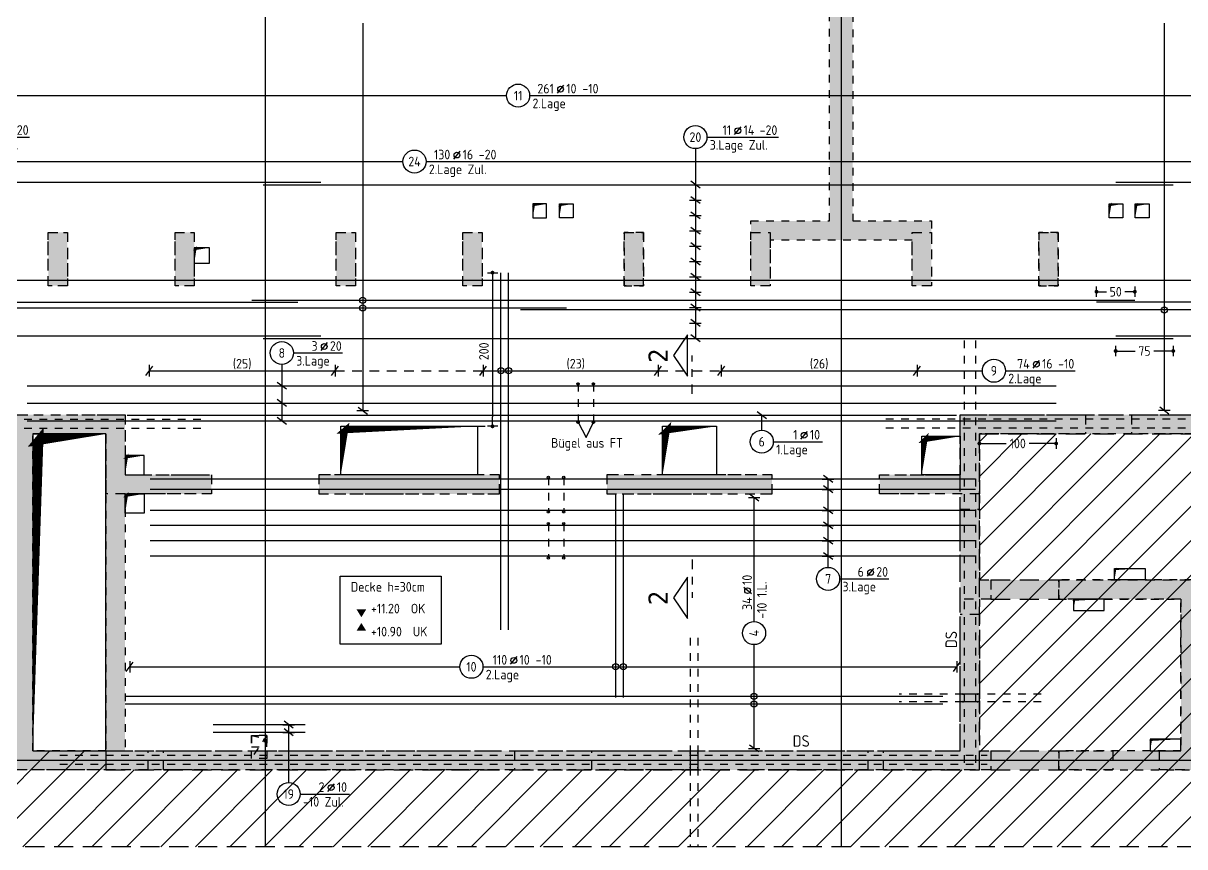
# Model space of a CAD drawing. Extents: x 0 to 101, y 0 to 43.
# Drawn here: x 18.82 to 33.94, y 10.77 to 21.5 of the extents above; entities that cross this region are included whole.
import ezdxf
from ezdxf.enums import TextEntityAlignment as Align

# ---------------------------------------------------------------- set-up
doc = ezdxf.new("R2010")
doc.units = 0
doc.header["$LTSCALE"] = 0.5
for name, pattern in [('AUSGEZOGEN', [1000.01, 1000, 0.01]), ('DASHED', [0.75, 0.5, -0.25]), ('DOT', [0.175, 0.05, -0.125]), ('HIDDEN2', [0.187, 0.125, -0.062]), ('PUNKT', [0.175, 0.05, -0.125]), ('STRICHLINIE', [0.75, 0.5, -0.25]), ('STRICHPUNKT2', [0.55, 0.25, -0.125, 0.05, -0.125]), ('VERDECKT', [0.375, 0.25, -0.125])]:
    doc.linetypes.add(name, pattern=pattern)
for name, color, linetype in [('2.OG', 7, 'Continuous'), ('ACHSEN', 7, 'Continuous'), ('BETON', 7, 'Continuous'), ('DD', 7, 'Continuous'), ('DRUEBER', 7, 'Continuous'), ('DS', 7, 'Continuous'), ('grau_dunkel', 7, 'Continuous'), ('grau_hell', 7, 'Continuous'), ('grau_mittel', 7, 'Continuous'), ('HILFE', 7, 'Continuous'), ('koten', 7, 'Continuous'), ('MASSE', 7, 'Continuous'), ('OBJEKT', 7, 'Continuous'), ('RND', 7, 'Continuous'), ('SCHATTEN', 7, 'Continuous'), ('SCHNITTE', 7, 'Continuous'), ('TEXT', 7, 'Continuous'), ('VERDECKT', 7, 'Continuous'), ('VERDECKT2', 7, 'Continuous')]:
    doc.layers.add(name, color=color, linetype=linetype)
doc.styles.add('helv', font='tahoma.ttf')
doc.styles.add('txt', font='isocp.shx')
doc.dimstyles.new('DOT_I', dxfattribs={"dimscale": 0.5, "dimtxt": 0.25, "dimasz": 0.25, "dimexe": 0.1, "dimexo": 0.3, "dimgap": 0.1, "dimtad": 1, "dimdec": 3, "dimzin": 3, "dimtxsty": 'txt', "dimblk": 'DOT', "dimblk1": 'DOT', "dimblk2": 'DOT', "dimsah": 1, "dimcen": 0.1, "dimse1": 1, "dimse2": 1, "dimazin": 0, "dimtfac": 1, "dimtdec": 4, "dimtix": 1, "dimtmove": 2, "dimatfit": 3, "dimfxl": 0, "dimtvp": 1, "dimtolj": 1, "dimtzin": 0, "dimarcsym": 0})

# ---------------------------------------------------------------- blocks, each defined once
blk = doc.blocks.new('okrd_o')
at = {"layer": 'koten', "color": 7, "linetype": 'Continuous'}
blk.add_solid([(-0.125, 0.202), (0.125, 0.202), (0, 0)], dxfattribs=at)
at = {"layer": 'koten', "style": 'txt'}
blk.add_attdef('OKRD', (0.25, 0.1), '', height=0.25, dxfattribs=at)
blk = doc.blocks.new('okrd_u')
at = {"layer": 'koten', "color": 7, "linetype": 'Continuous'}
blk.add_solid([(-0.125, -0.202), (0.125, -0.202), (0, 0)], dxfattribs=at)
at = {"layer": 'koten', "style": 'txt'}
blk.add_attdef('OKRD', (0.25, -0.35), '', height=0.25, dxfattribs=at)
blk = doc.blocks.new('lei_gre')
at = {"layer": 'RND', "color": 7, "linetype": 'Continuous'}
for p, q in [((-0.09, -0.12), (0.09, 0.12)), ((0, 0.15), (0, -0.15))]:
    blk.add_line(p, q, dxfattribs=at)
blk = doc.blocks.new('DOT')
at = {"layer": 'MASSE', "color": 7, "linetype": 'Continuous'}
for p, q in [((0, 0), (-1, 0)), ((0, 0.54), (0, -0.54))]:
    blk.add_line(p, q, dxfattribs=at)
at = {"layer": 'MASSE', "color": 7, "linetype": 'Continuous', "const_width": 0.2}
blk.add_lwpolyline([(-0.1, 0, 1), (0.1, 0, 1)], format="xyb", close=True, dxfattribs=at)
blk = doc.blocks.new('*D25')
at = {"layer": 'Defpoints', "color": 0, "linetype": 'AUSGEZOGEN', "transparency": 16777216}
for p in [(32.794, 18), (32.794, 18), (33.294, 18)]:
    blk.add_point(p, dxfattribs=at)
at = {"layer": 'MASSE', "color": 0, "linetype": 'AUSGEZOGEN', "lineweight": -2, "transparency": 16777216}
for p, q in [((32.919, 18), (32.925, 18)), ((33.169, 18), (33.163, 18))]:
    blk.add_line(p, q, dxfattribs=at)
at = {"layer": 'MASSE', "color": 0, "linetype": 'AUSGEZOGEN', "lineweight": -2, "transparency": 16777216, "xscale": 0.125, "yscale": 0.125, "zscale": 0.125, "rotation": 180}
blk.add_blockref('DOT', (32.794, 18), dxfattribs=at)
at = {"layer": 'MASSE', "color": 0, "linetype": 'AUSGEZOGEN', "lineweight": -2, "transparency": 16777216, "xscale": 0.125, "yscale": 0.125, "zscale": 0.125}
blk.add_blockref('DOT', (33.294, 18), dxfattribs=at)
at = {"layer": 'MASSE', "color": 0, "linetype": 'AUSGEZOGEN', "transparency": 16777216, "insert": (33.044, 18), "char_height": 0.125, "attachment_point": 5, "style": 'txt'}
blk.add_mtext('\\A1;50', dxfattribs=at)
blk = doc.blocks.new('RND_LEI')
at = {"layer": 'RND', "color": 7, "linetype": 'Continuous'}
blk.add_line((1.022, 0.066), (1.19, 0.27), dxfattribs=at)
for centre, radius in [((0, 0), 0.3), ((1.106, 0.168), 0.075)]:
    blk.add_circle(centre, radius, dxfattribs=at)
at = {"layer": 'RND', "color": 7, "linetype": 'Continuous', "style": 'txt'}
blk.add_attdef('ANZ', text='', height=0.25, dxfattribs=at).set_placement((0.931, 0.057), align=Align.RIGHT)
for tag, p in [('DUM', (1.253, 0.057)), ('ABSTD', (1.674, 0.057)), ('POSTXT', (0.374, -0.327))]:
    blk.add_attdef(tag, p, '', height=0.25, dxfattribs=at)
blk.add_attdef('POSL', text='', height=0.25, dxfattribs=at).set_placement((0, 0), align=Align.MIDDLE)
blk = doc.blocks.new('*D34')
at = {"layer": 'Defpoints', "color": 0, "linetype": 'AUSGEZOGEN', "transparency": 16777216}
for p in [(31.269, 16.024), (31.269, 16.024), (32.269, 16.024)]:
    blk.add_point(p, dxfattribs=at)
at = {"layer": 'MASSE', "color": 0, "linetype": 'AUSGEZOGEN', "lineweight": -2, "transparency": 16777216}
for p, q in [((31.394, 16.024), (31.619, 16.024)), ((32.144, 16.024), (31.919, 16.024))]:
    blk.add_line(p, q, dxfattribs=at)
at = {"layer": 'MASSE', "color": 0, "linetype": 'AUSGEZOGEN', "lineweight": -2, "transparency": 16777216, "xscale": 0.125, "yscale": 0.125, "zscale": 0.125, "rotation": 180}
blk.add_blockref('DOT', (31.269, 16.024), dxfattribs=at)
at = {"layer": 'MASSE', "color": 0, "linetype": 'AUSGEZOGEN', "lineweight": -2, "transparency": 16777216, "xscale": 0.125, "yscale": 0.125, "zscale": 0.125}
blk.add_blockref('DOT', (32.269, 16.024), dxfattribs=at)
at = {"layer": 'MASSE', "color": 0, "linetype": 'AUSGEZOGEN', "transparency": 16777216, "insert": (31.769, 16.024), "char_height": 0.125, "attachment_point": 5, "style": 'txt'}
blk.add_mtext('\\A1;100', dxfattribs=at)
blk = doc.blocks.new('*D36')
at = {"layer": 'Defpoints', "color": 0, "linetype": 'AUSGEZOGEN', "transparency": 16777216}
for p in [(24.929, 18.248), (24.929, 16.248), (24.929, 16.248)]:
    blk.add_point(p, dxfattribs=at)
at = {"layer": 'MASSE', "color": 0, "linetype": 'AUSGEZOGEN', "lineweight": -2, "transparency": 16777216}
blk.add_line((24.929, 18.123), (24.929, 16.373), dxfattribs=at)
at = {"layer": 'MASSE', "color": 0, "linetype": 'AUSGEZOGEN', "lineweight": -2, "transparency": 16777216, "xscale": 0.125, "yscale": 0.125, "zscale": 0.125}
for p, rotation in [((24.929, 18.248), 90), ((24.929, 16.248), 270)]:
    blk.add_blockref('DOT', p, dxfattribs=dict(at, rotation=rotation))
at = {"layer": 'MASSE', "color": 0, "linetype": 'AUSGEZOGEN', "transparency": 16777216, "insert": (24.817, 17.224), "char_height": 0.125, "attachment_point": 5, "rotation": 90, "style": 'txt'}
blk.add_mtext('\\A1;200', dxfattribs=at)
blk = doc.blocks.new('*D40')
at = {"layer": 'Defpoints', "color": 0, "linetype": 'AUSGEZOGEN', "transparency": 16777216}
for p in [(33.044, 17.228), (33.044, 17.228), (33.794, 17.228)]:
    blk.add_point(p, dxfattribs=at)
at = {"layer": 'MASSE', "color": 0, "linetype": 'AUSGEZOGEN', "lineweight": -2, "transparency": 16777216}
for p, q in [((33.169, 17.228), (33.298, 17.228)), ((33.669, 17.228), (33.54, 17.228))]:
    blk.add_line(p, q, dxfattribs=at)
at = {"layer": 'MASSE', "color": 0, "linetype": 'AUSGEZOGEN', "lineweight": -2, "transparency": 16777216, "xscale": 0.125, "yscale": 0.125, "zscale": 0.125, "rotation": 180}
blk.add_blockref('DOT', (33.044, 17.228), dxfattribs=at)
at = {"layer": 'MASSE', "color": 0, "linetype": 'AUSGEZOGEN', "lineweight": -2, "transparency": 16777216, "xscale": 0.125, "yscale": 0.125, "zscale": 0.125}
blk.add_blockref('DOT', (33.794, 17.228), dxfattribs=at)
at = {"layer": 'MASSE', "color": 0, "linetype": 'AUSGEZOGEN', "transparency": 16777216, "insert": (33.419, 17.228), "char_height": 0.125, "attachment_point": 5, "style": 'txt'}
blk.add_mtext('\\A1;75', dxfattribs=at)
blk = doc.blocks.new('SCHN-1')
at = {"layer": 'SCHNITTE', "color": 5, "linetype": 'Continuous'}
blk.add_lwpolyline([(0.54, 0.125), (0, 0.485), (-0.54, 0.125)], close=True, dxfattribs=at)
at = {"layer": 'SCHNITTE', "color": 6, "linetype": 'Continuous', "style": 'helv'}
blk.add_attdef('SCHN-1', text='', height=0.5, dxfattribs=at).set_placement((0, 0.635), align=Align.CENTER)

msp = doc.modelspace()

# ---------------------------------------------------------------- hatches: boundary and pattern name
at = {"layer": '2.OG'}
h = msp.add_hatch(dxfattribs=at)
h.set_pattern_fill('DOTS', scale=0.8, double=1)
h.set_pattern_definition([(0, (-74.21585, 116.179425), (0.025, 0.05), [0, -0.05])])
h.paths.add_polyline_path([(4.3941, 14.4678), (3.9441, 14.4678), (3.9441, 14.1678), (4.6041, 14.1678), (4.6041, 25.9729), (8.0941, 25.9729), (8.0941, 18.0229), (8.4941, 18.0229), (8.4941, 18.2729), (8.3441, 18.2729), (8.3441, 25.9729), (10.5941, 25.9729), (10.5941, 18.2729), (9.3791, 18.2729), (9.3791, 18.0229), (10.8441, 18.0229), (10.8441, 26.2729), (4.4441, 26.2729), (4.4441, 19.1979), (4.3941, 19.1979)])
h.paths.add_polyline_path([(36.8441, 26.2729), (36.8441, 18.0229), (38.3091, 18.0229), (38.3091, 18.2729), (37.0941, 18.2729), (37.0941, 25.9729), (39.3441, 25.9729), (39.3441, 18.2729), (39.1941, 18.2729), (39.1941, 18.0229), (39.5941, 18.0229), (39.5941, 25.9729), (43.0691, 25.9729), (43.0691, 20.9579), (43.3691, 20.9579), (43.3691, 26.2729)])
h.paths.add_polyline_path([(43.0691, 18.0229), (43.3691, 18.0229), (43.3691, 19.0879), (43.0691, 19.0879)])
h.paths.add_polyline_path([(34.3941, 18.7729), (34.1441, 18.7729), (34.1441, 18.0779), (34.3941, 18.0779)])
h.paths.add_polyline_path([(32.0441, 18.0779), (32.2941, 18.0779), (32.2941, 18.7729), (32.0441, 18.7729)])
h.paths.add_polyline_path([(30.3941, 18.6729), (30.3941, 18.0779), (30.6441, 18.0779), (30.6441, 18.9229), (29.6191, 18.9229), (29.6191, 24.8129), (29.3191, 24.8129), (29.3191, 18.9229), (28.2941, 18.9229), (28.2941, 18.0779), (28.5441, 18.0779), (28.5441, 18.6729)])
h.paths.add_polyline_path([(26.6441, 18.0779), (26.8941, 18.0779), (26.8941, 18.7729), (26.6441, 18.7729)])
h.paths.add_polyline_path([(24.7941, 18.7729), (24.5441, 18.7729), (24.5441, 18.0779), (24.7941, 18.0779)])
h.paths.add_polyline_path([(23.1441, 18.7729), (22.8941, 18.7729), (22.8941, 18.0779), (23.1441, 18.0779)])
h.paths.add_polyline_path([(21.0441, 18.7729), (20.7941, 18.7729), (20.7941, 18.0779), (21.0441, 18.0779)])
h.paths.add_polyline_path([(19.1441, 18.0779), (19.3941, 18.0779), (19.3941, 18.7729), (19.1441, 18.7729)])
h.paths.add_polyline_path([(17.2941, 18.7729), (17.0441, 18.7729), (17.0441, 18.0779), (17.2941, 18.0779)])
h.paths.add_polyline_path([(15.6441, 18.7729), (15.3941, 18.7729), (15.3941, 18.0779), (15.6441, 18.0779)])
h.paths.add_polyline_path([(13.5441, 18.7729), (13.2941, 18.7729), (13.2941, 18.0779), (13.5441, 18.0779)])
h.paths.add_polyline_path([(14.6191, 25.9729), (14.6191, 26.2729), (14.3191, 26.2729), (14.3191, 25.9729)])
h.paths.add_polyline_path([(22.1191, 26.2729), (21.8191, 26.2729), (21.8191, 25.9729), (22.1191, 25.9729)])
h.paths.add_polyline_path([(29.6191, 26.2729), (29.3191, 26.2729), (29.3191, 25.8229), (29.6191, 25.8229)])
h.paths.add_polyline_path([(43.0691, 11.7479), (43.3691, 11.7479), (43.3691, 12.0479), (43.0691, 12.0479)])
h.paths.add_polyline_path([(37.0941, 11.7729), (37.0941, 12.4829), (36.8441, 12.4829), (36.8441, 12.0229), (34.1441, 12.0229), (34.1441, 13.9979), (36.8441, 13.9979), (36.8441, 13.5329), (37.0941, 13.5329), (37.0941, 14.3976), (36.8441, 14.3976), (36.8441, 14.2479), (32.3041, 14.2479), (32.3041, 13.9979), (33.8941, 13.9979), (33.8941, 12.0229), (32.3041, 12.0229), (32.3041, 11.7729)], flags=17)
h.paths.add_polyline_path([(20.1441, 12.0229), (20.1441, 15.3679), (21.2691, 15.3679), (21.2691, 15.6179), (20.1441, 15.6179), (20.1441, 16.3979), (17.3791, 16.3979), (17.3791, 16.1479), (17.5291, 16.1479), (17.5291, 14.9579), (14.6791, 14.9579), (14.6791, 16.1479), (16.4941, 16.1479), (16.4941, 16.3979), (8.0941, 16.3979), (8.0941, 11.7729), (8.4941, 11.7729), (8.4941, 12.0229), (8.3441, 12.0229), (8.3441, 16.1479), (14.4291, 16.1479), (14.4291, 12.0229), (14.2791, 12.0229), (14.2791, 11.7729), (14.8291, 11.7729), (14.8291, 12.0229), (14.6791, 12.0229), (14.6791, 14.7079), (17.5291, 14.7079), (17.5291, 12.0229), (15.8391, 12.0229), (15.8391, 11.7729), (31.4191, 11.7729), (31.4191, 12.0229), (31.2691, 12.0229), (31.2691, 13.9979), (31.4191, 13.9979), (31.4191, 14.2479), (31.2691, 14.2479), (31.2691, 16.1479), (36.8441, 16.1479), (36.8441, 15.2826), (37.0941, 15.2826), (37.0941, 16.3979), (31.0191, 16.3979), (31.0191, 15.6179), (29.9691, 15.6179), (29.9691, 15.3679), (31.0191, 15.3679), (31.0191, 12.0229)])
h.paths.add_polyline_path([(19.8941, 16.1479), (18.9441, 16.1479), (18.9441, 12.0229), (19.8941, 12.0229)], flags=16)
h.paths.add_polyline_path([(17.7791, 12.0229), (18.6941, 12.0229), (18.6941, 16.1479), (17.7791, 16.1479)], flags=16)
h.paths.add_polyline_path([(9.5041, 12.0229), (9.5041, 11.7729), (13.2691, 11.7729), (13.2691, 12.0229)], flags=17)
h.paths.add_polyline_path([(22.6691, 15.6179), (22.6691, 15.3679), (25.0191, 15.3679), (25.0191, 15.6179)], flags=17)
h.paths.add_polyline_path([(28.5691, 15.3679), (28.5691, 15.6179), (26.4191, 15.6179), (26.4191, 15.3679)], flags=17)
h.paths.add_polyline_path([(4.3941, 10.7729), (4.6041, 10.7729), (4.6041, 12.1178), (3.9441, 12.1178), (3.9441, 11.8178), (4.3941, 11.8178)])
at = {"layer": 'grau_hell', "linetype": 'AUSGEZOGEN'}
h = msp.add_hatch(dxfattribs=at)
h.set_pattern_fill('ANSI31', color=9, scale=0.1, style=0, double=1)
h.set_pattern_definition([(45, (-0.08538, 28.69272), (-0.2245064, 0.2245064), [])])
h.paths.add_polyline_path([(31.2691, 11.7729), (19.8941, 11.7729), (19.8941, 12.0229), (17.7791, 12.0229), (17.7791, 16.1479), (17.3791, 16.1479), (17.3791, 16.3979), (16.4941, 16.3979), (16.4941, 16.1479), (10.8441, 16.1479), (10.8441, 18.0229), (9.3791, 18.0229), (9.3791, 18.2729), (8.4941, 18.2729), (8.4941, 18.0229), (8.0941, 18.0229), (8.0941, 20.7829), (6.6441, 20.7829), (6.6441, 20.6429), (6.1191, 20.6429), (6.1191, 20.7829), (4.4441, 20.7829), (4.4441, 19.1979), (4.3941, 19.1979), (4.3941, 14.4679), (3.9391, 14.4679), (3.9391, 11.8179), (4.3941, 11.8179), (4.3941, 10.7729), (43.3691, 10.7729), (43.3691, 21.6429), (41.6191, 21.6429), (41.0441, 21.6429), (41.0441, 21.7829), (39.5941, 21.7829), (39.5941, 18.0229), (39.1941, 18.0229), (39.1941, 18.2729), (38.3091, 18.2729), (38.3091, 18.0229), (36.844, 18.0229), (36.844, 16.1479), (31.2691, 16.1479)])
at = {"layer": 'grau_hell'}
for points in [[(33.2491, 16.1479), (33.2491, 16.3979), (32.6491, 16.3979), (32.6491, 16.1479)], [(31.2691, 15.1685), (31.2691, 15.3679), (31.0191, 15.3679), (31.0191, 15.1685)], [(31.0191, 13.7979), (31.2691, 13.7979), (31.2691, 13.9979), (31.0191, 13.9979)]]:
    msp.add_hatch(color=9, dxfattribs=at).paths.add_polyline_path(points)
h = msp.add_hatch(color=9, dxfattribs=at)
h.paths.add_polyline_path([(20.4441, 11.8979), (20.6441, 11.8979), (20.6441, 12.0229), (20.4441, 12.0229)])
h.paths.add_polyline_path([(20.4441, 11.7729), (20.6441, 11.7729), (20.6441, 11.8979), (20.4441, 11.8979)])
h = msp.add_hatch(color=9, dxfattribs=at)
h.paths.add_polyline_path([(29.8191, 12.0229), (29.8191, 11.8979), (30.0191, 11.8979), (30.0191, 12.0229)])
h.paths.add_polyline_path([(30.0191, 11.7729), (30.0191, 11.8979), (29.8191, 11.8979), (29.8191, 11.7729)])
h = msp.add_hatch(color=9, dxfattribs=at)
h.paths.add_polyline_path([(33.6091, 11.8979), (33.6091, 12.0229), (33.4941, 12.0229), (33.0091, 12.0229), (33.0091, 11.8979)])
h.paths.add_polyline_path([(33.0091, 11.8979), (33.0091, 11.7729), (33.6091, 11.7729), (33.6091, 11.8979)])
at = {"layer": 'grau_mittel'}
h = msp.add_hatch(color=61, dxfattribs=at)
h.paths.add_polyline_path([(4.4441, 26.2729), (4.4441, 20.7829), (4.6041, 20.7829), (4.6041, 25.9729), (8.0941, 25.9729), (8.0941, 21.1079), (8.0941, 18.0229), (8.4941, 18.0229), (8.4941, 18.2729), (8.3441, 18.2729), (8.3441, 25.9729), (8.5441, 25.9729), (10.5941, 25.9729), (10.5941, 18.2729), (9.9291, 18.2729), (9.9291, 18.0229), (10.8441, 18.0229), (10.8441, 26.2729)])
h.paths.add_polyline_path([(8.0941, 18.0229), (8.0941, 18.2729), (4.6691, 18.2729), (4.6691, 18.0229)], flags=17)
h.paths.add_polyline_path([(9.3791, 18.0229), (9.3791, 18.2729), (8.4941, 18.2729), (8.4941, 18.0229)], flags=17)
h.paths.add_polyline_path([(9.7291, 18.0229), (9.7291, 18.2729), (9.3791, 18.2729), (9.3791, 18.0229)], flags=17)
h.paths.add_polyline_path([(10.5941, 16.3979), (10.8441, 16.3979), (10.8441, 18.0229), (10.5941, 18.0229)])
h.paths.add_polyline_path([(8.0941, 16.3979), (8.0941, 11.7729), (8.4941, 11.7729), (8.4941, 12.0229), (8.3441, 12.0229), (8.3441, 16.1479), (14.4291, 16.1479), (14.4291, 15.6529), (14.6791, 15.6529), (14.6791, 16.1479), (14.8291, 16.1479), (15.7391, 16.1479), (15.7391, 16.3979)])
h.paths.add_polyline_path([(4.3941, 14.4679), (4.3191, 14.4679), (3.9391, 14.4679), (3.9391, 14.1679), (4.6041, 14.1679), (4.6041, 20.7829), (4.4441, 20.7829), (4.4441, 19.1979), (4.3941, 19.1979)])
h.paths.add_polyline_path([(4.3191, 12.1179), (4.6041, 12.1179), (4.6691, 12.1179), (4.6691, 14.1678), (4.6041, 14.1678), (4.3191, 14.1679)])
h.paths.add_polyline_path([(43.3691, 12.0479), (43.0691, 12.0479), (43.0691, 11.7479), (43.3691, 11.7479)])
h.paths.add_polyline_path([(43.3691, 18.0229), (43.0691, 18.0229), (43.0691, 12.0479), (43.3691, 12.0479)])
h.paths.add_polyline_path([(43.0691, 18.7729), (43.0691, 18.0229), (43.3691, 18.0229), (43.3691, 18.7729)], flags=17)
h.paths.add_polyline_path([(43.0691, 18.7729), (43.3691, 18.7729), (43.3691, 21.2729), (43.0691, 21.2729)], flags=17)
h.paths.add_polyline_path([(43.0691, 21.2729), (43.3691, 21.2729), (43.3691, 21.6429), (43.0691, 21.6429)])
h.paths.add_polyline_path([(43.0691, 21.6429), (43.3691, 21.6429), (43.3691, 26.2729), (36.8441, 26.2729), (36.8441, 18.0229), (37.9091, 18.0229), (37.9091, 18.2729), (37.0941, 18.2729), (37.0941, 25.9729), (39.3441, 25.9729), (39.3441, 18.2729), (39.1941, 18.2729), (39.1941, 18.0229), (39.5941, 18.0229), (39.5941, 25.9729), (43.0691, 25.9729)])
h.paths.add_polyline_path([(38.1091, 18.2729), (38.1091, 18.0229), (39.1941, 18.0229), (39.1941, 18.2729)], flags=17)
h.paths.add_polyline_path([(39.5941, 18.2729), (39.5941, 18.0229), (43.0691, 18.0229), (43.0691, 18.2729)], flags=17)
h.paths.add_polyline_path([(36.8441, 16.9479), (37.0941, 16.9479), (37.0941, 18.0229), (36.8441, 18.0229)])
h.paths.add_polyline_path([(36.8441, 25.9729), (36.8441, 26.2729), (29.6191, 26.2729), (29.6191, 25.9729)])
h.paths.add_polyline_path([(29.6191, 26.2729), (29.3191, 26.2729), (29.3191, 25.9729), (29.6191, 25.9729)])
h.paths.add_polyline_path([(29.3191, 25.9729), (29.3191, 26.2729), (22.1191, 26.2729), (22.1191, 25.9729)])
h.paths.add_polyline_path([(21.8191, 25.9729), (22.1191, 25.9729), (22.1191, 26.2729), (21.8191, 26.2729)])
h.paths.add_polyline_path([(21.8191, 25.9729), (21.8191, 26.2729), (14.6191, 26.2729), (14.6191, 25.9729)])
h.paths.add_polyline_path([(14.3191, 25.9729), (14.6191, 25.9729), (14.6191, 26.2729), (14.3191, 26.2729)])
h.paths.add_polyline_path([(10.8441, 26.2729), (10.8441, 25.9729), (14.3191, 25.9729), (14.3191, 26.2729)])
h.paths.add_polyline_path([(16.1391, 16.3979), (16.1391, 16.1479), (16.4941, 16.1479), (16.4941, 16.3979)])
h.paths.add_polyline_path([(16.4941, 16.3979), (16.4941, 16.1479), (17.3791, 16.1479), (17.3791, 16.3979)])
h.paths.add_polyline_path([(18.6941, 16.1479), (18.6941, 12.0229), (17.7791, 12.0229), (16.3641, 12.0229), (16.3641, 11.7729), (20.4441, 11.7729), (20.4441, 12.0229), (18.9441, 12.0229), (18.9441, 16.1479), (19.8941, 16.1479), (19.8941, 15.3679), (21.2691, 15.3679), (21.2691, 15.6179), (20.1441, 15.6179), (20.1441, 15.8679), (20.1441, 16.3979), (17.3791, 16.3979), (17.3791, 16.1479)])
h.paths.add_polyline_path([(15.9641, 11.7729), (16.1641, 11.7729), (16.1641, 12.0229), (15.9641, 12.0229)])
h.paths.add_polyline_path([(14.8291, 12.0229), (14.8291, 11.7729), (15.9641, 11.7729), (15.9641, 12.0229)], flags=17)
h.paths.add_polyline_path([(14.8291, 11.7729), (14.8291, 12.0229), (14.6791, 12.0229), (14.6791, 14.4579), (14.6791, 14.7079), (14.9291, 14.7079), (16.0391, 14.7079), (16.0391, 14.9579), (14.6791, 14.9579), (14.6791, 15.1079), (14.6791, 15.5029), (14.4291, 15.5029), (14.4291, 12.0229), (14.2791, 12.0229), (14.2791, 11.7729)])
h.paths.add_polyline_path([(17.7791, 14.7079), (17.7791, 14.9579), (16.2391, 14.9579), (16.2391, 14.7079)])
h.paths.add_polyline_path([(13.2691, 12.0229), (13.2691, 11.7729), (14.2791, 11.7729), (14.2791, 12.0229)])
h.paths.add_polyline_path([(13.0691, 11.7729), (13.2691, 11.7729), (13.2691, 12.0229), (13.0691, 12.0229)], flags=16)
h.paths.add_polyline_path([(12.8691, 11.7729), (12.8691, 12.0229), (9.9041, 12.0229), (9.9041, 11.7729)], flags=16)
h.paths.add_polyline_path([(9.5041, 11.7729), (9.7041, 11.7729), (9.7041, 12.0229), (9.5041, 12.0229)], flags=16)
h.paths.add_polyline_path([(8.4941, 12.0229), (8.4941, 11.7729), (9.5041, 11.7729), (9.5041, 12.0229)], flags=16)
h.paths.add_polyline_path([(25.2141, 11.7729), (25.2141, 12.0229), (20.6441, 12.0229), (20.6441, 11.7729)])
h.paths.add_polyline_path([(26.2241, 11.7729), (26.2241, 12.0229), (25.2141, 12.0229), (25.2141, 11.7729)])
h.paths.add_polyline_path([(26.2241, 12.0229), (26.2241, 11.7729), (29.8191, 11.7729), (29.8191, 12.0229)])
h.paths.add_polyline_path([(31.4191, 11.7729), (31.4191, 12.0229), (31.2691, 12.0229), (31.2691, 13.7979), (31.0191, 13.7979), (31.0191, 12.0229), (30.0191, 12.0229), (30.0191, 11.7729)])
h.paths.add_polyline_path([(32.3041, 11.7729), (32.3041, 12.0229), (31.4191, 12.0229), (31.4191, 11.7729)])
h.paths.add_polyline_path([(33.0091, 11.7729), (33.0091, 12.0229), (32.3041, 12.0229), (32.3041, 11.7729)])
h.paths.add_polyline_path([(34.1441, 12.0229), (34.1441, 13.9979), (36.8441, 13.9979), (36.8441, 13.5329), (37.0941, 13.5329), (37.0941, 13.7829), (37.0141, 13.7829), (37.0141, 13.9329), (37.0941, 13.9329), (37.0941, 14.3976), (36.8441, 14.3976), (36.8441, 14.2479), (32.3041, 14.2479), (32.3041, 13.9979), (33.8941, 13.9979), (33.8941, 12.0229), (33.6091, 12.0229), (33.6091, 11.7729), (37.0941, 11.7729), (37.0941, 13.5329), (36.8441, 13.5329), (36.8441, 12.0229)])
h.paths.add_polyline_path([(37.0941, 15.2826), (36.8441, 15.2826), (36.8441, 14.3976), (37.0941, 14.3976)])
h.paths.add_polyline_path([(37.0941, 15.5479), (36.8441, 15.5479), (36.8441, 15.2826), (37.0941, 15.2826)])
h.paths.add_polyline_path([(36.5441, 16.3979), (36.5441, 16.1479), (37.0941, 16.1479), (37.0941, 16.3979)])
h.paths.add_polyline_path([(33.2491, 16.3979), (33.2491, 16.1479), (35.9441, 16.1479), (35.9441, 16.3979)])
h.paths.add_polyline_path([(32.6491, 16.1479), (32.6491, 16.3979), (31.0191, 16.3979), (31.0191, 15.6179), (30.5191, 15.6179), (29.9691, 15.6179), (29.9691, 15.3679), (31.2691, 15.3679), (31.2691, 16.1479)])
h.paths.add_polyline_path([(31.0191, 13.9979), (31.4191, 13.9979), (31.4191, 14.2479), (31.2691, 14.2479), (31.2691, 15.1685), (31.0191, 15.1685)])
h.paths.add_polyline_path([(32.3041, 13.9979), (32.3041, 14.2479), (31.4191, 14.2479), (31.4191, 13.9979)])
h.paths.add_polyline_path([(28.5691, 15.3679), (28.5691, 15.6179), (26.4191, 15.6179), (26.4191, 15.3679)])
h.paths.add_polyline_path([(22.6691, 15.6179), (22.6691, 15.3679), (25.0191, 15.3679), (25.0191, 15.6179)])
h.paths.add_polyline_path([(13.5441, 18.7729), (13.2941, 18.7729), (13.2941, 18.0779), (13.5441, 18.0779)])
h.paths.add_polyline_path([(15.3941, 18.0779), (15.6441, 18.0779), (15.6441, 18.7729), (15.3941, 18.7729)])
h.paths.add_polyline_path([(17.2941, 18.7729), (17.0441, 18.7729), (17.0441, 18.0779), (17.2941, 18.0779)])
h.paths.add_polyline_path([(19.3941, 18.7729), (19.1441, 18.7729), (19.1441, 18.0779), (19.3941, 18.0779)])
h.paths.add_polyline_path([(20.7941, 18.0779), (21.0441, 18.0779), (21.0441, 18.7729), (20.7941, 18.7729)])
h.paths.add_polyline_path([(23.1441, 18.7729), (22.8941, 18.7729), (22.8941, 18.0779), (23.1441, 18.0779)])
h.paths.add_polyline_path([(24.5441, 18.0779), (24.7941, 18.0779), (24.7941, 18.7729), (24.5441, 18.7729)])
h.paths.add_polyline_path([(26.8941, 18.7729), (26.6441, 18.7729), (26.6441, 18.0779), (26.8941, 18.0779)])
h.paths.add_polyline_path([(28.5441, 18.7729), (28.2941, 18.7729), (28.2941, 18.0779), (28.5441, 18.0779)])
h.paths.add_polyline_path([(30.6441, 18.7729), (30.3941, 18.7729), (30.3941, 18.0779), (30.6441, 18.0779)])
h.paths.add_polyline_path([(32.2941, 18.7729), (32.0441, 18.7729), (32.0441, 18.0779), (32.2941, 18.0779)])
h.paths.add_polyline_path([(34.1441, 18.0779), (34.3941, 18.0779), (34.3941, 18.7729), (34.1441, 18.7729)])
h.paths.add_polyline_path([(43.0691, 10.7729), (43.3691, 10.7729), (43.3691, 11.7479), (43.0691, 11.7479)])
h.paths.add_polyline_path([(4.3941, 10.7729), (4.6041, 10.7729), (4.6041, 12.1179), (3.9391, 12.1179), (3.9391, 11.8179), (4.3191, 11.8178), (4.3941, 11.8179)])

# ---------------------------------------------------------------- linework, layer by layer
at = {"layer": '2.OG', "color": 7, "linetype": 'PUNKT', "lineweight": -2}
for p, q in [((29.3191, 18.9229), (29.3191, 24.8129)), ((29.6191, 24.8129), (29.6191, 18.9229)), ((28.2941, 18.0779), (28.2941, 18.9229)), ((28.2941, 18.9229), (29.3191, 18.9229)), ((29.6191, 18.9229), (30.6441, 18.9229)), ((30.6441, 18.9229), (30.6441, 18.0779)), ((30.3941, 18.6729), (28.5441, 18.6729)), ((28.5441, 18.6729), (28.5441, 18.0779)), ((30.3941, 18.0779), (30.3941, 18.6729)), ((28.5441, 18.0779), (28.2941, 18.0779)), ((30.6441, 18.0779), (30.3941, 18.0779)), ((17.3791, 16.3979), (20.1441, 16.3979)), ((20.1441, 16.3979), (20.1441, 15.6179)), ((31.0191, 15.6179), (31.0191, 16.3979)), ((31.0191, 16.3979), (37.0941, 16.3979)), ((18.9441, 16.1479), (19.8941, 16.1479)), ((18.9441, 12.0229), (18.9441, 16.1479)), ((19.8941, 16.1479), (19.8941, 12.0229)), ((36.8441, 16.1479), (31.2691, 16.1479)), ((31.2691, 16.1479), (31.2691, 14.2479)), ((20.1441, 15.6179), (21.2691, 15.6179)), ((21.2691, 15.6179), (21.2691, 15.3679)), ((29.9691, 15.6179), (31.0191, 15.6179)), ((29.9691, 15.3679), (29.9691, 15.6179)), ((21.2691, 15.3679), (20.1441, 15.3679)), ((20.1441, 15.3679), (20.1441, 12.0229)), ((31.0191, 15.3679), (29.9691, 15.3679)), ((31.0191, 12.0229), (31.0191, 15.3679)), ((31.2691, 14.2479), (31.4191, 14.2479)), ((31.4191, 14.2479), (31.4191, 13.9979)), ((32.3041, 14.2479), (32.3041, 13.9979)), ((36.8441, 14.2479), (32.3041, 14.2479)), ((31.4191, 13.9979), (31.2691, 13.9979)), ((31.2691, 13.9979), (31.2691, 12.0229)), ((32.3041, 13.9979), (33.8941, 13.9979)), ((33.8941, 13.9979), (33.8941, 12.0229)), ((19.8941, 12.0229), (18.9441, 12.0229)), ((20.1441, 12.0229), (31.0191, 12.0229)), ((31.2691, 12.0229), (31.4191, 12.0229)), ((31.4191, 12.0229), (31.4191, 11.7729)), ((33.8941, 12.0229), (32.3041, 12.0229)), ((32.3041, 12.0229), (32.3041, 11.7729)), ((31.4191, 11.7729), (15.8391, 11.7729)), ((32.3041, 11.7729), (37.0941, 11.7729))]:
    msp.add_line(p, q, dxfattribs=at)
for points in [[(19.3941, 18.0779), (19.1441, 18.0779), (19.1441, 18.7729), (19.3941, 18.7729)], [(20.7941, 18.7729), (21.0441, 18.7729), (21.0441, 18.0779), (20.7941, 18.0779)], [(23.1441, 18.0779), (22.8941, 18.0779), (22.8941, 18.7729), (23.1441, 18.7729)], [(24.7941, 18.0779), (24.5441, 18.0779), (24.5441, 18.7729), (24.7941, 18.7729)], [(26.8941, 18.7729), (26.6441, 18.7729), (26.6441, 18.0779), (26.8941, 18.0779)], [(32.0441, 18.0779), (32.2941, 18.0779), (32.2941, 18.7729), (32.0441, 18.7729)], [(22.6691, 15.3679), (25.0191, 15.3679), (25.0191, 15.6179), (22.6691, 15.6179)], [(26.4191, 15.3679), (28.5691, 15.3679), (28.5691, 15.6179), (26.4191, 15.6179)]]:
    msp.add_lwpolyline(points, close=True, dxfattribs=at)
at = {"layer": 'ACHSEN', "color": 140, "linetype": 'AUSGEZOGEN'}
for p, q in [((21.9691, 27.7729), (21.9691, 10.7729)), ((29.4691, 27.7729), (29.4691, 10.7729)), ((43.3691, 18.1479), (2.1691, 18.1479)), ((43.3691, 11.8979), (2.1691, 11.8979))]:
    msp.add_line(p, q, dxfattribs=at)
at = {"layer": 'BETON', "color": 6, "linetype": 'AUSGEZOGEN'}
for points in [[(25.6341, 19.1429), (25.4541, 19.1429), (25.4541, 18.9629), (25.6341, 18.9629)], [(25.7991, 19.1429), (25.9791, 19.1429), (25.9791, 18.9629), (25.7991, 18.9629)], [(32.9591, 19.1429), (33.1391, 19.1429), (33.1391, 18.9629), (32.9591, 18.9629)], [(33.2991, 19.1429), (33.4791, 19.1429), (33.4791, 18.9629), (33.2991, 18.9629)], [(21.0441, 18.3729), (21.2441, 18.3729), (21.2441, 18.5729), (21.0441, 18.5729)], [(22.9541, 16.2479), (24.7341, 16.2479), (24.7341, 15.6179), (22.9541, 15.6179)], [(27.1441, 16.2479), (27.8441, 16.2479), (27.8441, 15.6179), (27.1441, 15.6179)], [(18.9441, 12.0229), (19.8941, 12.0229), (19.8941, 16.1479), (18.9441, 16.1479)], [(30.5191, 16.1179), (31.0191, 16.1179), (31.0191, 15.6179), (30.5191, 15.6179)], [(20.3941, 15.8679), (20.1441, 15.8679), (20.1441, 15.6179), (20.3941, 15.6179)], [(20.3941, 15.1179), (20.1441, 15.1179), (20.1441, 15.3679), (20.3941, 15.3679)], [(33.0291, 14.3979), (33.429, 14.3979), (33.429, 14.2479), (33.0291, 14.2479)], [(32.4941, 13.8479), (32.8941, 13.8479), (32.8941, 13.9979), (32.4941, 13.9979)], [(33.4941, 12.0229), (33.8941, 12.0229), (33.8941, 12.1729), (33.4941, 12.1729)]]:
    msp.add_lwpolyline(points, close=True, dxfattribs=at)
at = {"layer": 'DD', "color": 7, "linetype": 'HIDDEN2'}
for p, q in [((21.7891, 12.2229), (21.9458, 12.1828)), ((21.9458, 12.1828), (21.9891, 12.0729))]:
    msp.add_line(p, q, dxfattribs=at)
msp.add_lwpolyline([(21.7891, 12.0729), (21.9891, 12.0729), (21.9891, 12.2229), (21.7891, 12.2229)], close=True, dxfattribs=at)
at = {"layer": 'DRUEBER', "color": 7, "linetype": 'PUNKT'}
msp.add_line((21.9891, 12.2229), (21.7891, 11.9229), dxfattribs=at)
msp.add_lwpolyline([(21.7891, 12.2229), (21.9891, 12.2229), (21.9891, 11.9229), (21.7891, 11.9229)], close=True, dxfattribs=at)
at = {"layer": 'DS', "color": 1, "linetype": 'DASHED'}
for p, q in [((31.0191, 16.1179), (31.0191, 16.3979)), ((31.0191, 16.3979), (36.8441, 16.3979)), ((31.2691, 11.7729), (31.2691, 16.1479)), ((31.2691, 16.1479), (36.8441, 16.1479)), ((31.0191, 12.0229), (31.0191, 15.6179)), ((19.8941, 12.0229), (31.0191, 12.0229)), ((19.8941, 12.0229), (19.8941, 11.7729)), ((19.8941, 11.7729), (31.2691, 11.7729))]:
    msp.add_line(p, q, dxfattribs=at)
at = {"layer": 'grau_dunkel', "color": 21}
msp.add_lwpolyline([(18.9441, 12.0229, 0, 0.1388, 0), (19.0135, 16.1467, 0, 0, 0), (18.9504, 16.0707, 0.1549, 0, 0), (19.8941, 16.1479, 0, 0, 0)], format="xyseb", dxfattribs=at)
at = {"layer": 'HILFE', "color": 102, "linetype": 'DOT'}
msp.add_line((24.7341, 16.2479), (24.9294, 16.2479), dxfattribs=at)
at = {"layer": 'HILFE', "color": 102, "linetype": 'AUSGEZOGEN'}
for p, q in [((26.0425, 16.2999), (26.1465, 16.1031)), ((26.1465, 16.1031), (26.2425, 16.2999))]:
    msp.add_line(p, q, dxfattribs=at)
at = {"layer": 'HILFE', "color": 102, "linetype": 'DASHED'}
msp.add_line((43.4691, 10.7729), (2.6691, 10.7729), dxfattribs=at)
at = {"layer": 'OBJEKT', "color": 1, "linetype": 'AUSGEZOGEN'}
msp.add_lwpolyline([(22.9469, 14.2982), (24.2587, 14.2982), (24.2587, 13.409), (22.9469, 13.409)], close=True, dxfattribs=at)
at = {"layer": 'RND', "color": 7, "linetype": 'AUSGEZOGEN'}
for p, q in [((23.2391, 21.4961), (23.2391, 16.4513)), ((33.6777, 21.4961), (33.6777, 16.4556)), ((10.8977, 20.5536), (25.1125, 20.5536)), ((25.4125, 20.5536), (36.7763, 20.5536)), ((17.9703, 20.0147), (18.9008, 20.0147)), ((27.721, 20.0129), (28.6515, 20.0129)), ((10.9013, 19.6951), (23.7629, 19.6951)), ((24.0629, 19.6951), (36.7729, 19.6951)), ((22.3353, 17.2024), (22.9753, 17.2024)), ((20.459, 16.9711), (22.8784, 16.9711)), ((24.8072, 16.9711), (27.0853, 16.9711)), ((27.9075, 16.9711), (30.4569, 16.9711)), ((30.4569, 16.9711), (31.3082, 16.9711)), ((31.6082, 16.9711), (32.5144, 16.9711)), ((28.5848, 16.0472), (29.2248, 16.0472)), ((28.3354, 13.7047), (28.3354, 15.3189)), ((29.4497, 14.2612), (30.0897, 14.2612)), ((28.3354, 12.0525), (28.3354, 13.4047)), ((20.2049, 13.1161), (24.504, 13.1161)), ((24.804, 13.1161), (30.976, 13.1161)), ((22.4248, 11.4594), (23.0648, 11.4594))]:
    msp.add_line(p, q, dxfattribs=at)
at = {"layer": 'RND', "color": 102, "linetype": 'AUSGEZOGEN'}
for p, q in [((27.571, 19.8629), (27.571, 17.3926)), ((22.1853, 17.0524), (22.1853, 16.317)), ((28.4348, 16.1972), (28.4348, 16.392)), ((29.2988, 14.4112), (29.2988, 15.5607)), ((22.2748, 11.6094), (22.2748, 12.3622))]:
    msp.add_line(p, q, dxfattribs=at)
at = {"layer": 'RND', "color": 7, "linetype": 'VERDECKT'}
for p, q in [((22.8784, 16.9711), (24.8072, 16.9711)), ((27.0853, 16.9711), (27.9075, 16.9711))]:
    msp.add_line(p, q, dxfattribs=at)
at = {"layer": 'RND', "color": 1, "linetype": 'AUSGEZOGEN'}
for points in [[(10.8441, 19.4254), (22.6941, 19.4254)], [(21.9441, 19.3926), (33.7941, 19.3926)], [(33.044, 19.4254), (36.7941, 19.4254)], [(25.0384, 13.5979), (25.0384, 18.2479)], [(25.1384, 13.5979), (25.1384, 18.2479)], [(10.8941, 17.8628), (22.3941, 17.8628)], [(21.7941, 17.89), (33.2941, 17.89)], [(36.7941, 17.8628), (32.7941, 17.8628)], [(14.3941, 17.79), (25.8941, 17.79)], [(36.7941, 17.7628), (25.2941, 17.7628)], [(10.8441, 17.4254), (22.6941, 17.4254)], [(33.044, 17.4254), (36.7941, 17.4254)], [(21.9441, 17.3926), (33.7941, 17.3926)], [(18.8692, 16.775), (32.2692, 16.775)], [(18.8692, 16.5499), (32.2692, 16.5499)], [(20.17, 16.392), (30.97, 16.392)], [(18.8692, 16.317), (32.2692, 16.317)], [(31.2192, 15.5607), (20.4692, 15.5607)], [(31.2192, 15.4259), (20.4692, 15.4259)], [(26.5321, 15.3679), (26.5321, 12.7179)], [(26.6321, 15.3679), (26.6321, 12.7179)], [(31.2192, 15.1517), (20.4692, 15.1517)], [(31.2192, 14.9562), (20.4692, 14.9562)], [(31.2192, 14.7562), (20.4692, 14.7562)], [(31.2192, 14.5562), (20.4692, 14.5562)], [(20.1441, 12.7328), (30.7941, 12.7328)], [(31.2445, 12.7607), (31.0543, 12.7607)], [(20.1441, 12.6328), (30.7941, 12.6328)], [(31.2445, 12.6607), (31.0543, 12.6607)], [(22.4891, 12.3622), (21.2891, 12.3622)], [(22.4891, 12.2622), (21.2891, 12.2622)], [(27.5031, 11.9918), (27.5031, 11.8016)], [(27.6031, 11.9918), (27.6031, 11.8016)]]:
    msp.add_lwpolyline(points, dxfattribs=at)
at = {"layer": 'RND', "color": 1, "linetype": 'HIDDEN2'}
for points in [[(31.073, 17.3645), (31.073, 11.8229)], [(31.2175, 17.3645), (31.2175, 11.8229)], [(17.4291, 16.3385), (21.1791, 16.3385)], [(30.0525, 16.346), (36.794, 16.346)], [(17.4291, 16.2218), (21.1791, 16.2218)], [(30.0525, 16.2278), (36.794, 16.2278)], [(25.6565, 15.5829), (25.6565, 15.1329)], [(25.8565, 15.5829), (25.8565, 15.1329)], [(25.6565, 14.9829), (25.6565, 14.5329)], [(25.8565, 14.9829), (25.8565, 14.5329)], [(19.2941, 11.9662), (31.3691, 11.9662)], [(19.2941, 11.8472), (31.3691, 11.8472)]]:
    msp.add_lwpolyline(points, dxfattribs=at)
at = {"layer": 'RND', "color": 102, "linetype": 'HIDDEN2'}
for points in [[(26.0425, 16.7999), (26.0425, 16.2999)], [(26.2425, 16.7999), (26.2425, 16.2999)]]:
    msp.add_lwpolyline(points, dxfattribs=at)
at = {"layer": 'RND', "color": 1, "linetype": 'DOT'}
for points in [[(27.5031, 13.4918), (27.5031, 11.9918)], [(27.6031, 13.4918), (27.6031, 11.9918)], [(31.0543, 12.7607), (30.2243, 12.7607)], [(32.0745, 12.7607), (31.2445, 12.7607)], [(31.0543, 12.6607), (30.2243, 12.6607)], [(32.0745, 12.6607), (31.2445, 12.6607)], [(27.5031, 11.8016), (27.5031, 10.7729)], [(27.6031, 11.8016), (27.6031, 10.7729)]]:
    msp.add_lwpolyline(points, dxfattribs=at)
at = {"layer": 'RND', "color": 7, "linetype": 'AUSGEZOGEN', "const_width": 0.0125}
for points in [[(31.0606, 12.7607, 1), (31.0481, 12.7607, 1)], [(31.2507, 12.7607, 1), (31.2382, 12.7607, 1)], [(31.0606, 12.6607, 1), (31.0481, 12.6607, 1)], [(31.2507, 12.6607, 1), (31.2382, 12.6607, 1)], [(27.5031, 11.998, 1), (27.5031, 11.9855, 1)], [(27.6031, 11.998, 1), (27.6031, 11.9855, 1)], [(27.5031, 11.8079, 1), (27.5031, 11.7954, 1)], [(27.6031, 11.8079, 1), (27.6031, 11.7954, 1)]]:
    msp.add_lwpolyline(points, format="xyb", close=True, dxfattribs=at)
at = {"layer": 'RND', "color": 7, "linetype": 'AUSGEZOGEN'}
for centre, radius in [((23.2391, 17.89), 0.04), ((23.2391, 17.79), 0.04), ((33.6777, 17.7628), 0.04), ((25.0384, 16.9711), 0.04), ((25.1384, 16.9711), 0.04), ((25.6565, 15.5829), 0.014), ((25.8565, 15.5829), 0.014), ((25.6565, 15.1329), 0.014), ((25.8565, 15.1329), 0.014), ((25.6565, 14.9829), 0.014), ((25.8565, 14.9829), 0.014), ((25.6565, 14.5329), 0.014), ((25.8565, 14.5329), 0.014), ((26.5321, 13.1161), 0.04), ((26.6321, 13.1161), 0.04), ((28.3354, 12.7328), 0.04), ((28.3354, 12.6328), 0.04)]:
    msp.add_circle(centre, radius, dxfattribs=at)
at = {"layer": 'RND', "color": 102, "linetype": 'HIDDEN2'}
for centre in [(26.0425, 16.7999), (26.2425, 16.7999), (26.0425, 16.2999), (26.2425, 16.2999)]:
    msp.add_circle(centre, 0.014, dxfattribs=at)
at = {"layer": 'SCHATTEN', "color": 1, "linetype": 'AUSGEZOGEN'}
for points in [[(25.4541, 18.9629, 0, 0.0294, 0), (25.4687, 19.1417, 0, 0, 0), (25.4553, 19.1283, 0.0294, 0, 0), (25.6341, 19.1429, 0, 0, 0)], [(25.7991, 18.9629, 0, 0.0294, 0), (25.8137, 19.1417, 0, 0, 0), (25.8003, 19.1283, 0.0294, 0, 0), (25.9791, 19.1429, 0, 0, 0)], [(32.9591, 18.9629, 0, 0.0294, 0), (32.9737, 19.1417, 0, 0, 0), (32.9603, 19.1283, 0.0294, 0, 0), (33.1391, 19.1429, 0, 0, 0)], [(33.2991, 18.9629, 0, 0.0294, 0), (33.3137, 19.1417, 0, 0, 0), (33.3003, 19.1283, 0.0294, 0, 0), (33.4791, 19.1429, 0, 0, 0)], [(21.0441, 18.3729, 0, 0.0326, 0), (21.0603, 18.5716, 0, 0, 0), (21.0454, 18.5566, 0.0326, 0, 0), (21.2441, 18.5729, 0, 0, 0)], [(22.9541, 15.6179, 0, 0.1027, 0), (23.0053, 16.2437, 0, 0, 0), (22.9553, 16.2011, 0.0937, 0, 0), (24.7341, 16.2479, 0, 0, 0)], [(27.1441, 15.6179, 0, 0.1027, 0), (27.1953, 16.2437, 0, 0, 0), (27.1477, 16.1974, 0.1013, 0, 0), (27.8441, 16.2479, 0, 0, 0)], [(30.5191, 15.6179, 0, 0.0815, 0), (30.5597, 16.1146, 0, 0, 0), (30.5224, 16.0773, 0.0815, 0, 0), (31.0191, 16.1179, 0, 0, 0)], [(20.1441, 15.6179, 0, 0.0408, 0), (20.1644, 15.8662, 0, 0, 0), (20.1457, 15.8476, 0.0408, 0, 0), (20.3941, 15.8679, 0, 0, 0)], [(20.1441, 15.1179, 0, 0.0408, 0), (20.1644, 15.3662, 0, 0, 0), (20.1457, 15.3476, 0.0408, 0, 0), (20.3941, 15.3679, 0, 0, 0)], [(33.0291, 14.2479, 0, 0.0245, 0), (33.0413, 14.3969, 0, 0, 0), (33.0294, 14.3867, 0.0224, 0, 0), (33.429, 14.3979, 0, 0, 0)], [(32.4941, 13.8479, 0, 0.0245, 0), (32.5063, 13.9969, 0, 0, 0), (32.4944, 13.9867, 0.0224, 0, 0), (32.8941, 13.9979, 0, 0, 0)], [(33.4941, 12.0229, 0, 0.0245, 0), (33.5063, 12.1719, 0, 0, 0), (33.4944, 12.1617, 0.0224, 0, 0), (33.8941, 12.1729, 0, 0, 0)]]:
    msp.add_lwpolyline(points, format="xyseb", dxfattribs=at)
at = {"layer": 'SCHNITTE', "color": 5, "linetype": 'STRICHPUNKT2'}
for p, q in [((27.5285, 16.6685), (27.5285, 17.1685)), ((27.5285, 14.5139), (27.5285, 14.0139))]:
    msp.add_line(p, q, dxfattribs=at)
at = {"layer": 'VERDECKT', "color": 7, "linetype": 'VERDECKT', "lineweight": -2}
for p, q in [((17.3791, 16.3979), (20.1441, 16.3979)), ((20.1441, 16.3979), (20.1441, 15.6179)), ((31.0191, 15.6179), (31.0191, 16.3979)), ((31.0191, 16.3979), (32.6491, 16.3979)), ((33.2491, 16.3979), (35.9441, 16.3979)), ((19.8941, 16.1479), (18.9441, 16.1479)), ((18.9441, 16.1479), (18.9441, 12.0229)), ((32.6491, 16.1479), (31.2691, 16.1479)), ((31.2691, 16.1479), (31.2691, 15.3679)), ((35.9441, 16.1479), (33.2491, 16.1479)), ((20.1441, 15.6179), (21.2691, 15.6179)), ((21.2691, 15.6179), (21.2691, 15.3679)), ((25.0191, 15.6179), (22.6691, 15.6179)), ((22.6691, 15.6179), (22.6691, 15.3679)), ((25.0191, 15.3679), (25.0191, 15.6179)), ((28.5691, 15.6179), (26.4191, 15.6179)), ((26.4191, 15.6179), (26.4191, 15.3679)), ((28.5691, 15.3679), (28.5691, 15.6179)), ((29.9691, 15.3679), (29.9691, 15.6179)), ((29.9691, 15.6179), (31.0191, 15.6179)), ((21.2691, 15.3679), (19.8941, 15.3679)), ((22.6691, 15.3679), (25.0191, 15.3679)), ((26.4191, 15.3679), (28.5691, 15.3679)), ((31.2691, 15.3679), (29.9691, 15.3679)), ((31.0191, 13.9979), (31.0191, 15.1685)), ((31.2691, 15.1685), (31.2691, 14.2479)), ((31.2691, 14.2479), (31.4191, 14.2479)), ((31.4191, 14.2479), (31.4191, 13.9979)), ((32.3041, 14.2479), (36.8441, 14.2479)), ((32.3041, 13.9979), (32.3041, 14.2479)), ((31.4191, 13.9979), (31.0191, 13.9979)), ((33.8941, 13.9979), (32.3041, 13.9979)), ((33.8941, 12.0229), (33.8941, 13.9979)), ((31.0191, 12.0229), (31.0191, 13.7979)), ((31.2691, 13.7979), (31.2691, 12.0229)), ((18.9441, 12.0229), (20.4441, 12.0229)), ((20.6441, 12.0229), (25.2141, 12.0229)), ((25.2141, 12.0229), (25.2141, 11.7729)), ((26.2241, 12.0229), (29.8191, 12.0229)), ((26.2241, 11.7729), (26.2241, 12.0229)), ((30.0191, 12.0229), (31.0191, 12.0229)), ((31.2691, 12.0229), (31.4191, 12.0229)), ((31.4191, 12.0229), (31.4191, 11.7729)), ((32.3041, 11.7729), (32.3041, 12.0229)), ((32.3041, 12.0229), (33.0091, 12.0229)), ((33.6091, 12.0229), (33.8941, 12.0229)), ((20.4441, 11.7729), (16.3641, 11.7729)), ((25.2141, 11.7729), (20.6441, 11.7729)), ((29.8191, 11.7729), (26.2241, 11.7729)), ((31.4191, 11.7729), (30.0191, 11.7729)), ((33.0091, 11.7729), (32.3041, 11.7729)), ((37.0941, 11.7729), (33.6091, 11.7729))]:
    msp.add_line(p, q, dxfattribs=at)
at = {"layer": 'VERDECKT', "color": 7, "linetype": 'VERDECKT'}
for p, q in [((32.6491, 16.3979), (32.6491, 16.1479)), ((33.2491, 16.3979), (33.2491, 16.1479)), ((19.8941, 16.1479), (19.8941, 15.3679)), ((31.0191, 15.1685), (31.2691, 15.1685)), ((31.2691, 13.7979), (31.0191, 13.7979)), ((20.4441, 11.7729), (20.4441, 12.0229)), ((20.6441, 11.7729), (20.6441, 12.0229)), ((29.8191, 11.7729), (29.8191, 12.0229)), ((30.0191, 11.7729), (30.0191, 12.0229)), ((33.0091, 12.0229), (33.0091, 11.7729)), ((33.6091, 12.0229), (33.6091, 11.7729))]:
    msp.add_line(p, q, dxfattribs=at)
at = {"layer": 'VERDECKT', "color": 7, "linetype": 'VERDECKT', "lineweight": -2}
for points in [[(19.1441, 18.7729), (19.3941, 18.7729), (19.3941, 18.0779), (19.1441, 18.0779)], [(20.7941, 18.7729), (21.0441, 18.7729), (21.0441, 18.0779), (20.7941, 18.0779)], [(22.8941, 18.7729), (23.1441, 18.7729), (23.1441, 18.0779), (22.8941, 18.0779)], [(24.5441, 18.7729), (24.7941, 18.7729), (24.7941, 18.0779), (24.5441, 18.0779)], [(26.6441, 18.7729), (26.8941, 18.7729), (26.8941, 18.0779), (26.6441, 18.0779)], [(28.2941, 18.7729), (28.5441, 18.7729), (28.5441, 18.0779), (28.2941, 18.0779)], [(30.3941, 18.7729), (30.6441, 18.7729), (30.6441, 18.0779), (30.3941, 18.0779)], [(32.0441, 18.7729), (32.2941, 18.7729), (32.2941, 18.0779), (32.0441, 18.0779)]]:
    msp.add_lwpolyline(points, close=True, dxfattribs=at)
at = {"layer": 'VERDECKT2', "color": 7, "linetype": 'STRICHLINIE'}
for p, q in [((31.4191, 14.2479), (32.3041, 14.2479)), ((31.4191, 13.9979), (32.3041, 13.9979)), ((25.2141, 12.0229), (26.2241, 12.0229)), ((31.4191, 12.0229), (32.3041, 12.0229)), ((25.2141, 11.7729), (26.2241, 11.7729)), ((31.4191, 11.7729), (32.3041, 11.7729))]:
    msp.add_line(p, q, dxfattribs=at)

# ---------------------------------------------------------------- block references
at = {"layer": 'koten', "color": 6, "linetype": 'AUSGEZOGEN', "xscale": 0.5, "yscale": 0.5, "zscale": 0.5}
for name, p, values in [('okrd_o', (23.2211, 13.762), {'OKRD': '+11.20  OK'}), ('okrd_u', (23.2211, 13.687), {'OKRD': '+10.90  UK'})]:
    msp.add_blockref(name, p, dxfattribs=at).add_auto_attribs(values)
at = {"layer": 'RND', "color": 7, "linetype": 'AUSGEZOGEN', "xscale": 0.5, "yscale": 0.5, "zscale": 0.5}
for p, values in [((25.2625, 20.5536), {'POSL': '11', 'DUM': '10', 'ANZ': '261', 'ABSTD': '-10', 'POSTXT': '2.Lage'}), ((17.8203, 20.0147), {'POSL': '20', 'DUM': '14', 'ANZ': '11', 'ABSTD': '-20', 'POSTXT': '3.Lage Zul.'}), ((27.571, 20.0129), {'POSL': '20', 'DUM': '14', 'ANZ': '11', 'ABSTD': '-20', 'POSTXT': '3.Lage Zul.'}), ((23.9129, 19.6951), {'POSL': '24', 'DUM': '16', 'ANZ': '130', 'ABSTD': '-20', 'POSTXT': '2.Lage Zul.'}), ((22.1853, 17.2024), {'POSL': '8', 'DUM': '20', 'ANZ': '3', 'POSTXT': '3.Lage'}), ((31.4582, 16.9711), {'POSL': '9', 'DUM': '16', 'ANZ': '74', 'ABSTD': '-10', 'POSTXT': '2.Lage'}), ((28.4348, 16.0472), {'POSL': '6', 'DUM': '10', 'ANZ': '1', 'POSTXT': '1.Lage'}), ((29.2997, 14.2612), {'POSL': '7', 'DUM': '20', 'ANZ': '6', 'POSTXT': '3.Lage'}), ((24.654, 13.1161), {'POSL': '10', 'DUM': '10', 'ANZ': '110', 'ABSTD': '-10', 'POSTXT': '2.Lage'}), ((22.2748, 11.4594), {'POSL': '19', 'DUM': '10', 'ANZ': '2', 'POSTXT': '-10 Zul.'})]:
    msp.add_blockref('RND_LEI', p, dxfattribs=at).add_auto_attribs(values)
for p, rotation in [((27.571, 19.3926), 90.00000000000136), ((27.571, 19.1926), 89.99999999999915), ((27.571, 18.9926), 89.99999999999915), ((27.571, 18.7926), 89.99999999999915), ((27.571, 18.5926), 89.99999999999915), ((27.571, 18.3926), 89.99999999999915), ((27.571, 18.1926), 89.99999999999915), ((27.571, 17.9926), 89.99999999999915), ((27.571, 17.7926), 89.99999999999915), ((27.571, 17.5926), 89.99999999999915), ((27.571, 17.3926), 89.99999999999915), ((22.1853, 16.775), 90), ((22.1853, 16.5499), 90.0000000000419), ((23.2391, 16.4513), 270), ((33.6777, 16.4556), 270), ((22.1853, 16.317), 90.00000000004493), ((28.4348, 16.392), 90), ((29.2988, 15.5607), 90), ((29.2988, 15.426), 90), ((28.3354, 15.3189), 90), ((29.2988, 15.1517), 90), ((29.2988, 14.9562), 90), ((29.2988, 14.7562), 90), ((29.2988, 14.5562), 90), ((22.2748, 12.3622), 90), ((22.2748, 12.2622), 90), ((28.3354, 12.0525), 90)]:
    msp.add_blockref('lei_gre', p, dxfattribs=dict(at, rotation=rotation))
for p in [(20.459, 16.9711), (22.8784, 16.9711), (24.8072, 16.9711), (27.0853, 16.9711), (27.9075, 16.9711), (30.4569, 16.9711), (20.2049, 13.1161), (30.976, 13.1161)]:
    msp.add_blockref('lei_gre', p, dxfattribs=at)
at = {"layer": 'RND', "color": 7, "linetype": 'AUSGEZOGEN', "xscale": 0.5, "yscale": 0.5, "zscale": 0.5, "rotation": 90}
msp.add_blockref('RND_LEI', (28.3354, 13.5547), dxfattribs=at).add_auto_attribs({'POSL': '4', 'DUM': '10', 'ANZ': '34', 'POSTXT': '-10 1.L.'})
at = {"layer": 'SCHNITTE', "color": 5, "linetype": 'STRICHPUNKT2', "xscale": 0.5, "yscale": 0.5, "zscale": 0.5, "rotation": 90}
for p in [(27.5285, 17.1685), (27.5285, 14.0139)]:
    msp.add_blockref('SCHN-1', p, dxfattribs=at).add_auto_attribs({'SCHN-1': '2'})

# ---------------------------------------------------------------- texts
at = {"layer": 'RND', "color": 7, "linetype": 'AUSGEZOGEN', "style": 'txt'}
for s, p in [('(25)', (21.6687, 17.0636)), ('(23)', (26.0127, 17.0636)), ('(26)', (29.1822, 17.0636))]:
    msp.add_text(s, height=0.125, dxfattribs=at).set_placement(p, align=Align.MIDDLE)
at = {"layer": 'TEXT', "color": 7, "linetype": 'AUSGEZOGEN', "style": 'txt'}
msp.add_text('Bügel aus FT', height=0.125, dxfattribs=at).set_placement((25.6919, 15.9691))
at = {"layer": 'TEXT', "color": 1, "linetype": 'AUSGEZOGEN', "style": 'txt'}
for s, height, p in [('Decke h=30cm', 0.125, (23.083, 14.095)), ('DS', 0.15, (28.8376, 12.0754))]:
    msp.add_text(s, height=height, dxfattribs=at).set_placement(p)
msp.add_text('DS', height=0.15, rotation=90, dxfattribs=at).set_placement((30.9777, 13.36))

# ---------------------------------------------------------------- dimensions: what is measured, and where the dimension line sits
at = {"layer": 'MASSE', "color": 7, "linetype": 'AUSGEZOGEN'}
dim = msp.add_linear_dim(base=(24.9294, 16.2479), p1=(24.9294, 18.2479), p2=(24.9294, 16.2479), angle=90, dimstyle='DOT_I', override={"dimdec": 0, "dimlfac": 100}, dxfattribs=at)
dim.commit()
dim.dimension.update_dxf_attribs({"geometry": '*D36', "text_midpoint": (24.8169, 17.2237), "dimtype": 160})
for base, p1, p2, picture, middle in [((32.7941, 18.0003), (33.2941, 18.0003), (32.7941, 18.0003), '*D25', (33.0441, 18.0003)), ((33.044, 17.228), (33.794, 17.228), (33.044, 17.228), '*D40', (33.419, 17.228)), ((31.2691, 16.0239), (32.2691, 16.0239), (31.2691, 16.0239), '*D34', (31.7691, 16.0239))]:
    dim = msp.add_linear_dim(base=base, p1=p1, p2=p2, dimstyle='DOT_I', override={"dimdec": 0, "dimlfac": 100}, dxfattribs=at)
    dim.commit()
    dim.dimension.update_dxf_attribs({"geometry": picture, "text_midpoint": middle, "dimtype": 160})

doc.saveas('drawing.dxf')
